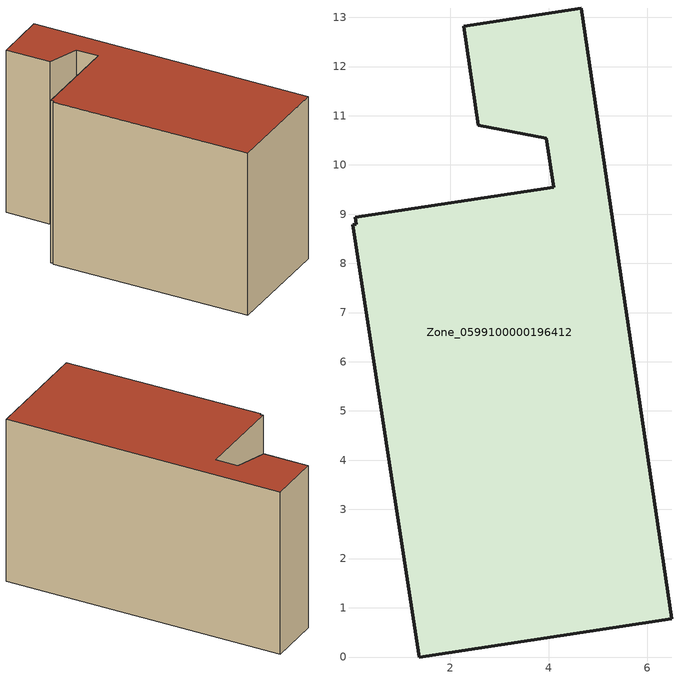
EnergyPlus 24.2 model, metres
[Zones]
Zone_0599100000196412
 floor ground (C_G): 0.07,8.94 4.1,9.55 3.95,10.54 2.57,10.81 2.27,12.82 4.66,13.19 6.5,0.78 1.37,0 0.02,8.79 0.09,8.8 z0
 wall outside (C_F): 6.5,0.78 4.66,13.19 2.27,12.82 2.57,10.81 3.95,10.54 4.1,9.55 0.07,8.94 0.09,8.8 0.02,8.79 1.37,0 6.5,0.78 z0:7.55
 roof outside (C_R): 4.1,9.55 0.07,8.94 0.09,8.8 0.02,8.79 1.37,0 6.5,0.78 4.66,13.19 2.27,12.82 2.57,10.81 3.95,10.54 z7.55
[BUILDING]
Pand.0599100000196412: North Axis=0; Terrain=City; Loads Convergence Tolerance Value=0.04; Temperature Convergence Tolerance Value=0.4; Solar Distribution=FullExterior; Maximum Number of Warmup Days=25; Minimum Number of Warmup Days=1
[Site:Location]
Rotterdam.The.Hague.AP_ZH_NLD Design_Conditions: Latitude=51.96; Longitude=4.45; Time Zone=1; Elevation=-4.5
[SITE:GROUNDTEMPERATURE:BUILDINGSURFACE]
18, 18, 18, 18, 18, 18, 18, 18, 18, 18, 18, 18
[MATERIAL] Thermal Absorptance=0.9; Solar Absorptance=0.7; Visible Absorptance=0.7
Name | Roughness | Thickness | Conductivity | Density | Specific Heat
G.TI.1975-1991 | MediumSmooth | 0.15 | 0.288461 | 540 | 1210
F.TI.1975-1991 | Rough | 0.3 | 0.230769 | 1920 | 840
R.TI.1975-1991 | MediumRough | 0.2 | 0.153846 | 1500 | 1000
[CONSTRUCTION]
C_G: G.TI.1975-1991
C_F: F.TI.1975-1991
C_R: R.TI.1975-1991
[ZONE]
Zone_0599100000196412: Type=1; Multiplier=1; Ceiling Height=Autocalculate; Volume=Autocalculate; Floor Area=autocalculate; Part of Total Floor Area=Yes
[ZONEINFILTRATION:DESIGNFLOWRATE]
Infil_Zone_0599100000196412: Zone or ZoneList or Space or SpaceList=Zone_0599100000196412; Schedule=AlwaysOn; Design Flow Rate Calculation Method=Flow/Area; Flow Rate per Floor Area=0.003; Constant Term Coefficient=1; Temperature Term Coefficient=0; Velocity Term Coefficient=0; Velocity Squared Term Coefficient=0
[HVACTEMPLATE:ZONE:IDEALLOADSAIRSYSTEM]
Zone_0599100000196412: Maximum Heating Supply Air Temperature=50; Minimum Cooling Supply Air Temperature=13; Maximum Heating Supply Air Humidity Ratio=0.0156; Minimum Cooling Supply Air Humidity Ratio=0.0077; Heating Limit=NoLimit; Cooling Limit=NoLimit; Dehumidification Control Type=ConstantSensibleHeatRatio; Cooling Sensible Heat Ratio=0.7; Dehumidification Setpoint=60; Humidification Control Type=None; Humidification Setpoint=30; Outdoor Air Method=None; Outdoor Air Flow Rate per Person=0.00944; Outdoor Air Flow Rate per Zone Floor Area=0; Outdoor Air Flow Rate per Zone=0; Demand Controlled Ventilation Type=None; Outdoor Air Economizer Type=NoEconomizer; Heat Recovery Type=None; Sensible Heat Recovery Effectiveness=0.7; Latent Heat Recovery Effectiveness=0.65
[ZONECONTROL:THERMOSTAT]
ThermostatControl_Zone_0599100000196412: Zone or ZoneList=Zone_0599100000196412; Control Type Schedule=DualSetpointControlType; Control 1=Thermostat_Zone_0599100000196412; Temperature Difference Between Cutout And Setpoint=0
[THERMOSTATSETPOINT:DUALSETPOINT]
Thermostat_Zone_0599100000196412: Heating Setpoint Temperature Schedule=HeatingSetpoint_Zone_0599100000196412; Cooling Setpoint Temperature Schedule=CoolingSetpoint_Zone_0599100000196412
[SCHEDULE:COMPACT]
HeatingSetpoint_Zone_0599100000196412: Through: 12/31, For: AllDays, Until: 24:00, 21
CoolingSetpoint_Zone_0599100000196412: Through: 12/31, For: AllDays, Until: 24:00, 24
DualSetpointControlType: Through: 12/31, For: AllDays, Until: 24:00, 4
AlwaysOn: Through: 12/31, For: AllDays, Until: 24:00, 1
